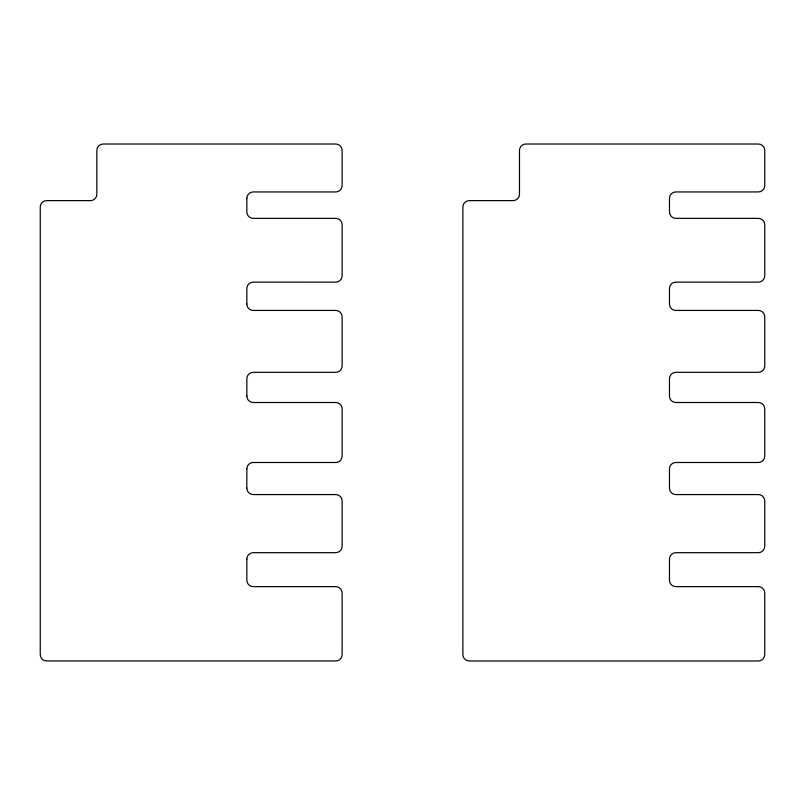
<?xml version="1.0" encoding="UTF-8"?>
<svg xmlns="http://www.w3.org/2000/svg" width="805" height="805" viewBox="0 0 805 805"><rect width="100%" height="100%" fill="white"/><g stroke="black" fill="none" stroke-linecap="round" stroke-linejoin="round"><path stroke-width="1.21" d="M669.468 580.224L669.468 559.093A6.42 6.42 0 0 1 675.888 552.683L758.33 552.683A6.42 6.42 0 0 0 764.75 546.273L764.75 500.992A6.42 6.42 0 0 0 758.33 494.572L675.888 494.572A6.42 6.42 0 0 1 669.468 488.152L669.468 468.913A6.42 6.42 0 0 1 675.888 462.493L758.33 462.493A6.42 6.42 0 0 0 764.75 456.083L764.75 408.92A6.42 6.42 0 0 0 758.33 402.5L675.888 402.5A6.42 6.42 0 0 1 669.468 396.08L669.468 378.732A6.42 6.42 0 0 1 675.888 372.313L758.33 372.313A6.42 6.42 0 0 0 764.75 365.893L764.75 316.848A6.42 6.42 0 0 0 758.33 310.428L675.888 310.428A6.42 6.42 0 0 1 669.468 304.008L669.468 288.542A6.42 6.42 0 0 1 675.888 282.122L758.33 282.132A6.42 6.42 0 0 0 764.75 275.713L764.75 224.776A6.42 6.42 0 0 0 758.33 218.356L675.888 218.356A6.42 6.42 0 0 1 669.468 211.946L669.468 198.352A6.42 6.42 0 0 1 675.888 191.942L758.33 191.942A6.42 6.42 0 0 0 764.75 185.532L764.75 150.434A6.42 6.41 0 0 0 758.33 144.025L525.886 144.015A6.42 6.41 0 0 0 519.477 150.434L519.477 194.206A6.42 6.42 0 0 1 513.057 200.626L469.285 200.626A6.42 6.42 0 0 0 462.875 207.036L462.875 654.566A6.42 6.42 0 0 0 469.285 660.986L758.33 660.986A6.42 6.42 0 0 0 764.75 654.566L764.75 593.064A6.42 6.42 0 0 0 758.33 586.644L675.888 586.644A6.42 6.42 0 0 1 669.468 580.224M246.843 198.352L246.843 211.946A6.42 6.42 0 0 0 253.263 218.356L335.705 218.356A6.42 6.42 0 0 1 342.125 224.766L342.125 275.713A6.42 6.42 0 0 1 335.705 282.132L253.263 282.122A6.42 6.42 0 0 0 246.843 288.542L246.843 304.008M246.843 396.08L246.843 378.732A6.42 6.42 0 0 1 253.263 372.313L335.705 372.313A6.42 6.42 0 0 0 342.125 365.893L342.125 316.848A6.42 6.42 0 0 0 335.705 310.428L253.263 310.428A6.42 6.42 0 0 1 246.843 304.008M246.843 468.913L246.843 488.152M246.843 559.093L246.843 580.224A6.42 6.42 0 0 0 253.263 586.644L335.705 586.644A6.42 6.42 0 0 1 342.125 593.064L342.125 654.566A6.42 6.42 0 0 1 335.705 660.986L46.67 660.975A6.42 6.42 0 0 1 40.25 654.566L40.25 207.036A6.42 6.41 0 0 1 46.67 200.616L90.442 200.616A6.42 6.41 0 0 0 96.852 194.206L96.852 150.434A6.42 6.42 0 0 1 103.261 144.015L335.705 144.015A6.42 6.41 0 0 1 342.125 150.434L342.125 185.532A6.42 6.42 0 0 1 335.705 191.942L253.263 191.942A6.42 6.42 0 0 0 246.843 198.352M246.843 559.093A6.42 6.42 0 0 1 253.263 552.683L335.705 552.683A6.42 6.42 0 0 0 342.125 546.273L342.125 500.992A6.42 6.42 0 0 0 335.705 494.572L253.263 494.572A6.42 6.42 0 0 1 246.843 488.152M246.843 468.913A6.42 6.42 0 0 1 253.263 462.493L335.705 462.493A6.42 6.42 0 0 0 342.125 456.083L342.125 408.92A6.42 6.42 0 0 0 335.705 402.5L253.263 402.5A6.42 6.42 0 0 1 246.843 396.08"/></g></svg>
